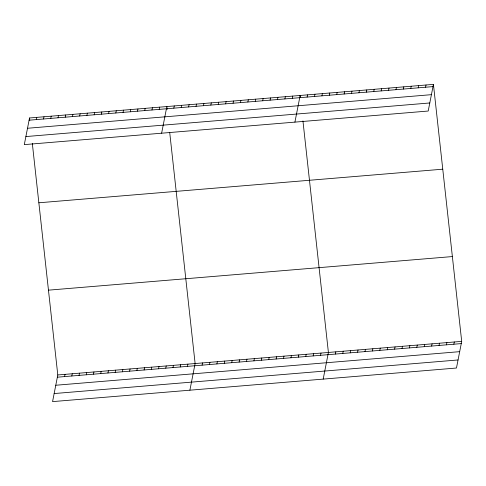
<?xml version="1.0" encoding="UTF-8"?>
<svg xmlns="http://www.w3.org/2000/svg" width="486" height="486" viewBox="0 0 486 486"><rect width="100%" height="100%" fill="white"/><g stroke="black" fill="none" stroke-linecap="round" stroke-linejoin="round"><path stroke-width="0.73" d="M29.531 117.977L24.3 144.628L428.209 111.033L433.433 84.382L29.531 117.977L29.761 120.097M36.322 119.599L36.76 117.375M43.546 118.997L43.983 116.774M50.775 118.396L51.212 116.172M58.004 117.794L58.442 115.571M65.233 117.193L65.671 114.969M72.457 116.591L72.894 114.368M79.686 115.996L80.123 113.767M86.915 115.395L87.352 113.165M94.144 114.793L94.582 112.564M101.367 114.192L101.805 111.962M108.597 113.59L109.034 111.361M32.325 143.419L57.791 374.967L52.567 401.618L456.469 368.024L461.7 341.372L433.433 84.382M115.826 112.989L116.263 110.759M64.583 376.595L65.021 374.366M123.055 112.388L123.493 110.158M71.813 375.994L72.25 373.764M130.284 111.786L130.716 109.557M79.042 375.392L79.479 373.163M137.508 111.185L137.945 108.955M86.271 374.791L86.702 372.562M144.737 110.583L145.174 108.354M93.494 374.19L93.932 371.96M151.966 109.982L152.404 107.752M100.724 373.588L101.161 371.359M159.195 109.38L159.627 107.151M107.953 372.987L108.39 370.757M161.625 133.207L166.856 106.549L167.166 109.38M115.182 372.385L115.613 370.156M173.824 108.165L174.261 105.936M122.405 371.784L122.843 369.554M181.229 107.546L181.667 105.322M129.634 371.183L130.072 368.953M136.864 370.581L137.301 368.352M188.635 106.932L189.072 104.703M144.093 369.98L144.53 367.75M196.04 106.319L196.478 104.089M151.316 369.378L151.754 367.149M203.446 105.699L203.883 103.475M158.545 368.777L158.983 366.547M210.851 105.085L211.289 102.856M165.775 368.175L166.212 365.946M218.257 104.466L218.694 102.242M173.004 367.574L173.441 365.351M225.662 103.852L226.099 101.623M180.227 366.973L180.664 364.749M233.067 103.239L233.505 101.009M187.456 366.371L187.894 364.148M240.473 102.619L240.904 100.395M189.892 390.197L195.123 363.546L169.736 132.702M247.872 102.005L248.31 99.776M202.091 365.156L202.528 362.927M255.278 101.386L255.715 99.162M209.496 364.543L209.934 362.313M262.683 100.772L263.12 98.543M216.902 363.923L217.339 361.699M270.088 100.159L270.526 97.929M224.307 363.309L224.745 361.08M277.494 99.539L277.931 97.315M231.713 362.69L232.144 360.466M284.899 98.925L285.337 96.696M239.112 362.076L239.549 359.847M292.305 98.312L292.742 96.082M246.517 361.463L246.955 359.233M294.917 122.12L300.148 95.469L300.378 97.589M253.923 360.843L254.36 358.619M307.116 97.079L307.553 94.849M261.328 360.229L261.766 358M314.521 96.459L314.958 94.235M268.734 359.61L269.171 357.386M321.926 95.845L322.364 93.616M276.139 358.996L276.577 356.767M329.332 95.232L329.769 93.002M283.545 358.382L283.982 356.153M336.737 94.612L337.169 92.389M290.95 357.763L291.387 355.539M344.137 93.998L344.574 91.769M298.355 357.149L298.793 354.92M351.542 93.379L351.979 91.155M305.761 356.536L306.198 354.306M358.947 92.765L359.385 90.536M313.166 355.916L313.604 353.693M366.353 92.152L366.79 89.922M320.572 355.302L321.003 353.073M373.758 91.532L374.196 89.309M323.184 379.11L328.408 352.459L302.942 120.911M381.164 90.918L381.601 88.689M335.376 354.069L335.814 351.84M388.569 90.305L389.007 88.075M342.782 353.456L343.219 351.226M395.975 89.685L396.412 87.462M350.187 352.836L350.625 350.613M403.38 89.072L403.817 86.842M357.593 352.222L358.03 349.993M410.785 88.452L411.223 86.229M364.998 351.603L365.436 349.379M418.191 87.838L418.628 85.609M372.404 350.989L372.841 348.76M425.596 87.225L426.028 84.995M379.809 350.376L380.246 348.146M387.214 349.756L387.652 347.533M394.62 349.142L395.057 346.913M402.025 348.529L402.463 346.299M409.431 347.909L409.868 345.686M416.836 347.296L417.267 345.066M424.235 346.676L424.673 344.453M431.641 346.062L432.078 343.833M439.046 345.449L439.484 343.219M446.452 344.829L446.889 342.606M453.857 344.216L454.295 341.986M29.093 120.2L432.996 86.605M27.514 128.261L431.416 94.667M25.88 136.566L429.788 102.971M38.856 202.784L442.764 169.189M48.466 290.16L452.375 256.565M57.791 374.967L461.7 341.372M57.354 377.191L461.263 343.602M55.775 385.252L459.683 351.657M54.146 393.557L458.055 359.962"/></g></svg>
